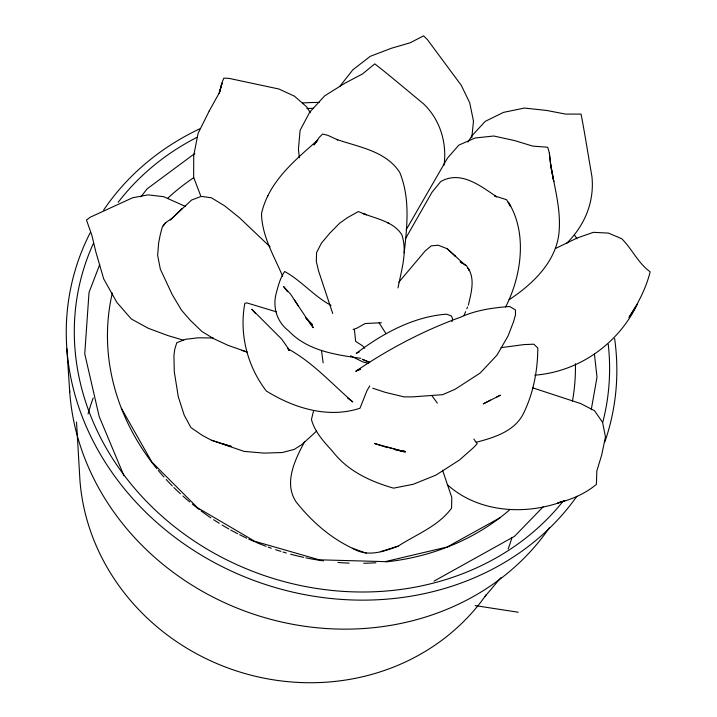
<?xml version="1.0" encoding="UTF-8"?>
<svg xmlns="http://www.w3.org/2000/svg" width="717" height="717" viewBox="0 0 717 717"><rect width="100%" height="100%" fill="white"/><g stroke="black" fill="none" stroke-linecap="round" stroke-linejoin="round"><path stroke-width="1.08" d="M444.056 165.018C447.05 142.477 439.987 119.38 423.299 103.589C407.122 90.36 391.186 76.647 374.785 63.867L362.524 73.932L344.572 83.396L324.693 95.845L309.762 112.13L300.1 130.324L298.433 149.1L299.33 157.767M404.2 252.904C407.104 226.133 410.285 198.044 399.754 172.43C385.934 151.027 358.993 147.164 336.712 139.448L337.788 139.905L327.848 135.343L322.578 134.061L319.244 137.386L313.974 144.977L317.846 140.003M471.813 137.673L473.48 121.083L469.716 102.8L461.273 85.323L427.422 39.641L423.604 35.85L410.16 42.778L391.464 48.236L370.277 56.329L352.818 69.827L339.822 86.336M591.247 409.721L597.001 377.223L594.42 353.929M398.007 287.947C401.215 270.515 407.632 252.42 401.887 234.809C393.472 221.544 376.748 218.972 363.178 213.514L366.396 214.813L358.285 211.578L347.413 217.681L339.697 223.166L329.901 233.052L321.341 243.269L316.564 252.653L316.314 261.49L318.545 270.874L332.706 313.472M451.943 321.682L452.642 318.644L451.289 315.937L446.512 314.171C413.252 316.654 382.484 333.557 356.331 353.329L359.136 352.047M313.41 411.37L311.447 419.517C314.835 432.172 324.102 442.013 332.688 451.477C347.566 470.979 370.546 481.573 393.588 488.152L413.27 484.262L435.945 475.111L459.472 460.018L473.543 447.596L477.19 443.769L473.865 439.064M209.23 110.956L219.536 92.439L221.858 82.993L223.821 78.144L229.046 78.368L278.985 89.033L294.454 96.168L306.876 107.066L310.264 112.694M219.536 92.439L222.1 83.1L219.097 93.237M317.353 140.433C294.194 160.922 268.669 181.894 261.499 213.621C261.956 236.189 274.028 255.996 282.659 276.242M267.531 196.673L267.871 195.732M99.726 264.528L89.025 292.446L84.749 353.822L99.188 416.523L123.969 475.837M463.971 315.686L465.62 311.644M466.812 308.794L467.592 306.948M468.371 305.101C471.042 293.396 475.353 279.101 468.093 268.158L469.241 270.426L466.364 265.469L460.081 261.777L462.124 263.247M628.881 317.514C638.175 303.524 646.098 288.162 650.149 271.797C638.058 263.121 632.206 249.113 621.747 238.725L608.446 233.088L593.407 232.344L577.436 237.874L555.612 248.449M304.635 441.618C295.207 459.454 283.475 482.649 296.013 501.757C311.295 521.071 329.99 537.651 352.397 548.254C367.391 557.324 382.95 551.893 398.141 546.157C416.434 534.246 438.204 526.35 451.549 508.192L451.791 497.481L442.586 470.235M209.489 110.445L198.098 133.353L193.724 155.499L193.653 177.413L200.572 195.472M270.058 246.818L239.46 217.726L224.681 205.878L211.372 197.767L201.271 196.377L191.582 200.052L172.268 218.12L165.69 222.637L162.176 227.352L160.142 235.293L158.672 242.776L157.623 255.261L160.339 269.153L172.259 294.687L181.509 310.192L190.31 320.284L201.898 331.478L213.612 338.648L228.069 345.361L246.836 351.939M405.472 238.734L431.984 192.281L440.767 181.526C460.798 170.153 480.39 185.891 496.478 196.673M369.757 385.889L367.014 390.559L359.997 408.215C328.207 418.791 293.773 408.09 266.321 390.989C247.284 366.288 239.12 333.988 244.838 303.291L246.872 302.906L276.296 311.814M406.234 229.682L447.525 158.072L458.871 145.094L475.039 138.014L493.735 136.006L514.582 140.568L532.704 146.098L547.734 147.245L549.383 153.071L550.674 165.502L553.766 181.526L550.522 163.969M637.655 303.542C618.628 343.64 579.139 371.711 534.748 375.188M505.575 307.01C521.483 276.197 527.703 232.873 508.317 202.113L510.612 206.559L506.534 199.702L494.587 195.902L496.46 196.906M629.418 316.645L634.841 307.996M467.905 142.074L472.171 135.522L485.221 121.361L503.522 112.372L524.378 108.061L546.605 110.445L565.65 114.102L581.048 114.084C585.072 134.796 588.307 155.867 591.964 176.749C594.501 202.176 584.543 225.685 566.555 243.413M140.944 196.816L147.093 188.876L194.854 153.474M165.69 222.637L163.019 225.828M485.015 596.419L500.923 577.642M398.894 282.104L425.208 250.905L431.258 245.859L438.257 245.232L447.22 248.727L465.199 265.209M543.154 506.838L514.546 536.307L434.018 581.128M170.27 220.101L181.706 208.898L180.514 210.045M316.699 430.98L301.956 444.495L294.337 449.371L282.39 452.508L264.026 453.108L244.138 451.405L211.497 440.256L202.311 435.389L190.91 427.556L184.206 415.152L178.3 396.797L174.285 371.791L173.935 355.426L174.769 349.215L176.749 342.753L185.461 339.311L198.143 337.806L213.227 337.967M509.088 299.679L510.907 298.541C534.353 282.758 557.548 259.85 559.215 230.005C560.999 203.843 551.561 178.865 549.383 153.071M500.224 517.656L447.121 547.017L385.163 561.644L319.226 559.807L254.831 541.317L197.462 507.708L151.843 462.008L121.361 408.314M496.594 397.11L500.43 395.184L483.267 403.859L490.67 400.122M356.51 370.644L360.633 369.103L355.695 371.334C388.354 349.125 423.388 330.645 460.583 317.183C476.016 310.067 492.821 307.817 509.608 306.482L515.415 309.878L515.478 314.79L513.596 321.592L508.057 336.004L496.953 355.184L480.211 373.01L455.026 389.313L442.64 394.673L412.875 396.86L404.056 396.886L385.316 392.36L372.795 388.22M353.131 329.515L357.066 328.081L365.132 323.528L381.417 322.758M380.602 551.642L398.141 546.157M476.231 442.272C493.852 437.639 513.946 431.598 523.052 414.318C533.26 393.902 537.723 370.752 537.804 348.032L533.833 344.187L523.769 344.617L501.04 347.646M394.933 449.747L405.096 451.396L397.577 450.375M475.147 605.596L518.203 612.237M400.373 451.011L405.329 451.979L374.525 443.518L387.413 447.65M360.723 358.303C335.09 354.727 307.441 350.694 288.691 330.904C277.255 322.309 272.603 307.916 276 294.167C278.079 286.379 279.997 278.241 284.658 271.51C301.31 280.589 314.046 296.345 331.039 305.388M387.574 447.184L403.841 451.656M368.574 363.402L362.73 361.87L350.541 355.775M183.669 340.27L167.67 335.502L148.276 328.278L131.301 318.975L116.898 302.44L103.696 278.886L95.944 252.276L91.848 235.203L86.461 220.002L90.405 217.134L132.618 197.767L148.034 194.863L163.646 196.691L185.461 206.442M241.719 350.344L246.935 351.966M222.315 443.671L231.412 446.503L211.497 440.256M532.632 387.825L580.627 403.546L594.536 410.698L602.567 422.385L605.471 436.85L601.724 454.874L596.822 470.988L596.419 484.342C585.413 493.574 571.781 499.534 557.862 502.886L564.933 500.618C526.654 515.648 478.687 513.067 447.238 484.62M352.397 548.254L366.306 553.174M387.404 222.673L389.134 223.39M369.811 362.461L362.273 359.262L369.398 362.309M347.458 397.953L352.836 401.959C331.828 383.819 312.872 362.426 288.297 349.036L289.507 350.272L281.736 339.159L251.801 309.206L255.342 313.311M447.22 248.727L455.698 256.516L454.479 255.369M287.562 291.711L283.591 286.54L290.439 293.97L307.261 319.334L312.397 324.72L305.576 317.855M364.639 348.247L362.685 345.89L355.641 341.355L354.431 329.739M431.733 395.425L437.352 403.133M307.261 319.334L313.329 327.687L307.055 318.984M294.275 299.778L298.308 305.935M386.024 333.701L379.096 322.874M288.028 348.507L288.772 349.86M287.66 347.826L289.094 350.523M321.476 350.326L323.143 362.838M66.851 348.713L69.746 392.307M76.531 422.044L79.919 480.04A222.306 205.815 18.5 0 0 245.823 673.783A222.306 205.815 18.5 0 0 486.305 594.59M576.871 496.263A278.447 245.322 18.5 0 1 213.791 562.271A278.447 245.322 18.5 0 1 90.136 232.873M103.615 210.081A278.447 245.322 18.5 0 1 199.604 128.89M302.574 102.952A278.447 245.322 18.5 0 1 319.173 102.414M574.487 235.077A278.447 245.322 18.5 0 1 576.943 238.815M614.612 338.514A278.447 245.322 18.5 0 1 604.763 442.111M511.983 537.445A220.8 204.3 18.5 0 1 508.156 548.953M88.057 414.041A220.8 204.3 18.5 0 1 93.174 398.007M562.46 502.025A270.73 238.465 18.5 0 1 215.898 554.178A270.73 238.465 18.5 0 1 93.201 243.888M118.18 202.311A270.73 238.465 18.5 0 1 196.969 137.341M306.831 108.554A270.73 238.465 18.5 0 1 313.472 108.303M608.249 344.259A270.73 238.465 18.5 0 1 602.773 422.223M549.563 527.479A261.311 234.083 18.5 0 1 265.864 617.973A261.311 234.083 18.5 0 1 69.594 390.075M509.85 509.67A236.655 208.781 18.5 0 1 446.404 547.447M445.4 547.833A236.655 208.781 18.5 0 1 385.773 561.913M375.914 562.764A236.655 208.781 18.5 0 1 363.716 563.275M349.143 563.123A236.655 208.781 18.5 0 1 337.895 562.451M323.358 560.846A236.655 208.781 18.5 0 1 305.863 557.826M303.685 557.369A236.655 208.781 18.5 0 1 290.627 554.205M286.298 553.004A236.655 208.781 18.5 0 1 283.072 552.054M280.921 551.391A236.655 208.781 18.5 0 1 275.579 549.679M271.34 548.227A236.655 208.781 18.5 0 1 268.176 547.098M266.088 546.318A236.655 208.781 18.5 0 1 255.772 542.204M254.759 541.774A236.655 208.781 18.5 0 1 248.691 539.085M246.675 538.153A236.655 208.781 18.5 0 1 239.666 534.748M237.685 533.735A236.655 208.781 18.5 0 1 230.793 530.06M228.84 528.967A236.655 208.781 18.5 0 1 222.1 525.041M219.259 523.293A236.655 208.781 18.5 0 1 213.648 519.717M210.888 517.88A236.655 208.781 18.5 0 1 201.047 510.898M199.308 509.59A236.655 208.781 18.5 0 1 192.308 504.087M189.709 501.945A236.655 208.781 18.5 0 1 182.916 496.047M180.415 493.771A236.655 208.781 18.5 0 1 173.935 487.56M172.349 485.974A236.655 208.781 18.5 0 1 166.192 479.512M163.96 477.047A236.655 208.781 18.5 0 1 158.206 470.37M156.817 468.685A236.655 208.781 18.5 0 1 112.336 292.993M167.554 198.412A236.655 208.781 18.5 0 1 193.805 177.682M575.419 363.662A236.655 208.781 18.5 0 1 572.444 401.081"/></g></svg>
